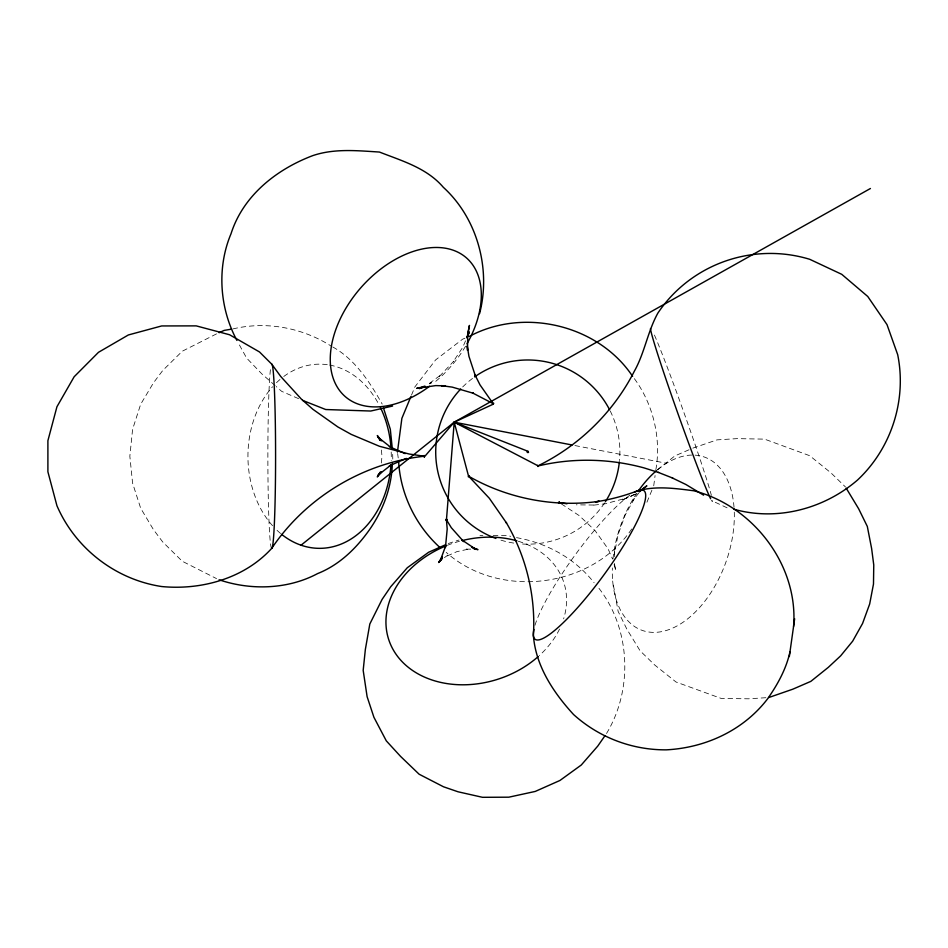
<?xml version="1.0" encoding="UTF-8"?>
<svg xmlns="http://www.w3.org/2000/svg" width="948" height="948" viewBox="0 0 948 948"><rect width="100%" height="100%" fill="white"/><g stroke="black" fill="none" stroke-linecap="round" stroke-linejoin="round"><path stroke-width="0.71" stroke-dasharray="4.74 3.56" d="M614.351 563.432L614.28 565.885M614.446 556.63L614.541 549.84L614.304 554.438L618.143 534.423L625.265 514.871L635.207 497.119L632.375 500.911L638.928 492.913M381.321 462.991L382.008 456.237L381.321 449.494M392.78 459.081L392.638 451.983M653.729 485.814L655.08 475.541M655.862 469.675C661.443 437.893 652.959 403.173 633.501 377.505M411.515 395.091L414.904 386.891L435.63 359.896L462.624 339.171L465.361 338.045M646.939 502.215L652.034 489.915M465.527 340.83L462.802 347.229L453.132 361.863L453.725 361.224L439.481 376.368L440.974 374.792L428.295 384.248M606.519 733.491C633.477 689.006 630.61 627.695 597.856 586.919M631.7 528.996C591.943 588.163 499.418 599.752 446.188 552.364M657.296 469.983L674.81 455.941L691.554 448.677M444.458 557.614L447.764 555.208L445.702 556.618L456.865 551.653L468.798 549.07L466.298 549.153L474.474 549.117M634.176 494.346L630.562 496.408L637.08 493.576M429.456 383.857L431.601 382.696L429.16 383.869M216.547 333.874L182.3 351.21L162.748 370.49L153.529 382.743L140.671 404.275L132.59 429.337L129.84 456.237L132.59 483.148L140.671 508.211L153.529 529.742L162.748 541.995L182.3 561.275L216.547 578.612M448.238 543.548L459.033 540.016M635.764 494.145L621.568 500.271L626.628 498.067L604.8 503.874L593.531 505.154L595.19 505.059L576.301 504.822M692.846 448.12L716.984 439.884L737.177 438.628L764.55 439.137L809.699 455.704L830.946 472.862L845.498 486.999M232.947 328.909C266.613 320.922 302.471 327.724 331.516 346.304M765.865 697.716L748.588 698.806L721.215 698.439L676.007 682.003L654.665 664.963L640.101 650.802L626.853 629.152L618.132 611.401L612.669 581.017M479.972 535.478L482.911 535.466M493.185 535.419L506.398 535.359L510.723 536.331M574.915 445.548L666.539 463.288M516.494 537.635C546.783 542.931 575.009 558.408 594.1 582.747M298.62 398.67L281.663 391.346L276.188 386.523M727.104 507.82L711.604 500.568A92.086 2.998 70.4 0 0 712.552 500.899M332.784 346.98C355.156 359.434 369.898 382.269 382.21 404.097M561.299 503.85L579.252 515.653L595.071 530.572L608.106 548.892L612.527 559M275.086 385.563L261.932 373.986L246.599 358.036L238.304 342.939M614.162 564.25L615.845 570.945L614.529 564.214M397.639 453.547L398.219 457.943M280.596 533.487A92.086 71.669 90 0 1 276.484 529.79M272.574 525.725A92.086 71.669 90 0 1 272.574 386.76M276.484 382.696A92.086 71.669 90 0 1 282.705 377.292M283.772 376.486A92.086 71.669 90 0 1 328.245 364.826M329.679 365.063A92.086 71.669 90 0 1 379.034 404.76M391.204 452.018A92.086 71.669 90 0 1 391.204 460.467M604.587 502.926A92.086 92.086 0 0 1 519.326 543.773M513.674 543.074A92.086 92.086 0 0 1 498.565 539.4M462.695 386.95A92.086 92.086 0 0 1 473.455 377.731M610.239 411.005A92.086 92.086 0 0 1 619.506 460.55M271.732 548.335A92.086 3.851 -90 0 1 267.905 468.265A92.086 3.851 -90 0 1 270.737 367.291M465.563 346.245A92.086 59.795 -48.8 0 1 433.082 383.549M518.319 541.261A92.086 71.598 -18.1 0 1 563.622 618.866M559.545 629.081A92.086 71.598 -18.1 0 1 539.282 655.601M447.361 545.313A92.086 71.598 -18.1 0 1 459.413 541.296M695.097 455.147A92.086 55.719 -70.2 0 1 734.226 510.676M734.285 512.121A92.086 55.719 -70.2 0 1 673.187 627.872A92.086 55.719 -70.2 0 1 612.361 567.959M612.977 558.929A92.086 55.719 -70.2 0 1 636.333 493.884M657.568 469.746A92.086 55.719 -70.2 0 1 693.735 455.076M654.428 335.071A92.086 2.998 70.4 0 1 685.143 415.994A92.086 2.998 70.4 0 1 711.379 495.354M534.968 625.301A92.086 17.491 -53.8 0 1 574.986 555.173A92.086 17.491 -53.8 0 1 630.088 495.069"/><path stroke-width="1.42" d="M424.266 456.912L424.254 455.467L424.254 457.019L454.211 422.18L870.43 188.498M446.413 520.322C448.949 518.781 443.937 519.208 446.413 520.322L454.211 422.18L493.268 404.168C495.081 401.893 490.957 404.073 493.268 404.168M392.354 463.347C391.678 487.355 383.075 510.427 369.305 529.979C356.021 548.667 339.171 565.032 317.58 573.599C287.742 589.502 250.71 590.545 219.095 579.773M397.437 452.078L401.881 418.329L410.946 396.465M793.571 626.521C798.619 565.15 752.878 505.651 693.699 490.768C674.715 488.327 655.672 485.625 636.926 491.052C623.511 496.136 609.6 499.75 595.415 501.871L599.278 501.302C554.544 507.607 507.903 498.731 468.691 476.263L489.31 498.257L506.564 523.071L506.137 522.384C526.176 556.275 535.845 596.114 533.392 635.421C535.667 665.863 553.431 692.597 573.564 714.531C599.018 737.508 632.091 750.093 666.385 749.844C705.478 747.771 743.137 730.517 767.288 699.233C777.419 684.966 786.33 668.814 790.004 651.714M789.329 656.549L794.649 618.771M445.43 547.589L447.195 529.02L446.425 519.717L451.295 527.681L463.691 541.616M479.558 313.693C491.171 269.362 477.472 218.384 443.344 187.325C426.801 167.95 402.284 161.006 379.437 152.047C357.1 150.673 334.277 148.291 312.662 155.662C276.366 169.419 243.126 195.655 231.016 233.777C216.713 267.68 219.545 308.207 236.917 340.415M445.785 545.503L440.085 561.192L442.289 556.772L438.64 562.519L442.349 558.265M733.847 509.206C776.827 521.388 823.942 508.993 857.49 480.067C891.345 448.38 906.892 400.186 897.697 354.706L887.008 324.631L867.752 296.475L841.753 274.327L809.734 259.302C753.008 242.036 691.056 263.817 657.9 313.041C647.65 331.48 644.687 352.822 634.319 371.261C613.498 412.19 579.074 445.856 537.8 465.93C538.571 468.051 536.983 463.785 537.86 466.037C572.639 457.635 609.457 458.5 643.953 467.874L658.564 472.471M467.163 336.99L469.331 331.871L466.997 338.021L469.461 325.413L467.743 334.123L467.53 350.322L467.246 345.913L468.928 356.294L475.505 376.285M380.195 472.092L377.292 476.939L381.617 471.689L378.098 475.149L391.192 464.852M468.549 476.216C467.542 478.195 470.22 474.391 468.549 476.216L454.211 422.18L301.061 545.195M604.919 735.79L597.75 746.112L581.278 765.012L559.948 780.465L535.241 791.438L508.815 797.185L482.473 797.304L458.026 791.781L443.498 786.781L419.111 774.208L400.53 756.362L386.298 740.85L373.927 717.304L367.113 696.673L363.179 670.355L365.359 649.427L369.815 624.009L382.091 599.409L390.742 586.717L407.273 567.757L428.662 552.246L445.631 544.709M271.732 548.335C306.003 497.356 363.179 462.814 424.254 456.237L409.098 454.009L379.473 446.295L351.27 434.409L337.879 426.967L312.887 409.287L301.405 399.155L280.774 376.522L271.732 364.151L259.503 351.957L229.57 334.751L196.2 325.875L161.681 325.946L128.359 334.964L98.497 352.301L74.134 376.783L56.939 406.751L47.898 440.69L47.898 471.796L56.939 505.734C75.378 548.513 115.62 579.572 161.681 586.539C201.462 590.355 244.323 578.47 271.732 548.335A92.086 3.851 -90 0 0 275.584 456.237A92.086 3.851 -90 0 0 271.732 364.151M440.038 560.813L442.467 558.099M639.414 491.811L646.868 485.838L639.011 491.585M389.332 465.847L406.396 458.405M424.277 386.227L419.395 388.585L425.379 386.5M219.095 332.712L224.19 330.39L231.49 329.157M558.905 503.222L559.308 501.788L558.502 502.961M469.461 336.339C523.817 307.199 598.283 324.797 632.6 376.32M768.745 697.538L792.848 689.172L810.824 681.375L828.279 667.38L840.627 655.874L852.655 641.18L862.562 623.488L869.672 604.006L873.487 584.051L873.76 564.984L871.615 548.489L867.313 526.424L858.627 508.732L846.22 488.208M425.166 386.393L416.729 388.313L435.807 385.599L445.477 385.895L441.294 385.646L452.22 387.116L473.348 393.266L472.459 392.887L493.15 403.623L480.008 384.876L474.841 374.626M392.602 406.052L370.739 411.029L325.721 409.524L302.531 400.364M528.012 451.331C525.05 452.279 530.098 453.63 528.012 451.331L454.211 422.18L572.011 444.979M558.988 502.487L566.951 503.791M473.858 548.726L477.993 549.662L471.642 547.174L476.038 549.437L462.162 540.147M405.151 453.63L389.332 446.638M658.078 472.305L672.796 478.1L672.203 477.899L685.89 484.499L703.606 495.152M454.211 422.18L537.729 465.658M391.192 447.622L378.098 437.324L381.617 440.796L377.292 435.535L380.195 440.393M440.322 547.861C415.84 525.903 400.222 493.872 398.598 460.882M378.513 437.407L380.314 440.559M383.561 408.292L390.315 429.254L392.354 449.139M390.979 464.721A92.086 71.669 90 0 1 281.639 534.352M380.397 407.462A92.086 71.669 90 0 1 390.979 447.764M619.364 461.972A92.086 92.086 0 0 1 605.369 501.729M495.887 538.452A92.086 92.086 0 0 1 460.728 388.976M474.616 376.901A92.086 92.086 0 0 1 609.588 409.737M429.574 386.263A92.086 59.795 -48.8 0 1 330.26 359.742A92.086 59.795 -48.8 0 1 428.851 247.914A92.086 59.795 -48.8 0 1 466.961 343.851M710.645 498.778A92.086 2.998 70.4 0 1 676.28 408.932A92.086 2.998 70.4 0 1 650.482 328.553M634.852 492.071A92.086 17.491 -53.8 0 1 603.307 575.709A92.086 17.491 -53.8 0 1 533.89 629.448M637.98 491.467A92.086 55.719 -70.2 0 1 656.454 470.682M538.227 656.549A92.086 71.598 -18.1 0 1 399.191 658.41A92.086 71.598 -18.1 0 1 446.046 545.847M462.162 540.573A92.086 71.598 -18.1 0 1 516.921 540.846"/></g></svg>
